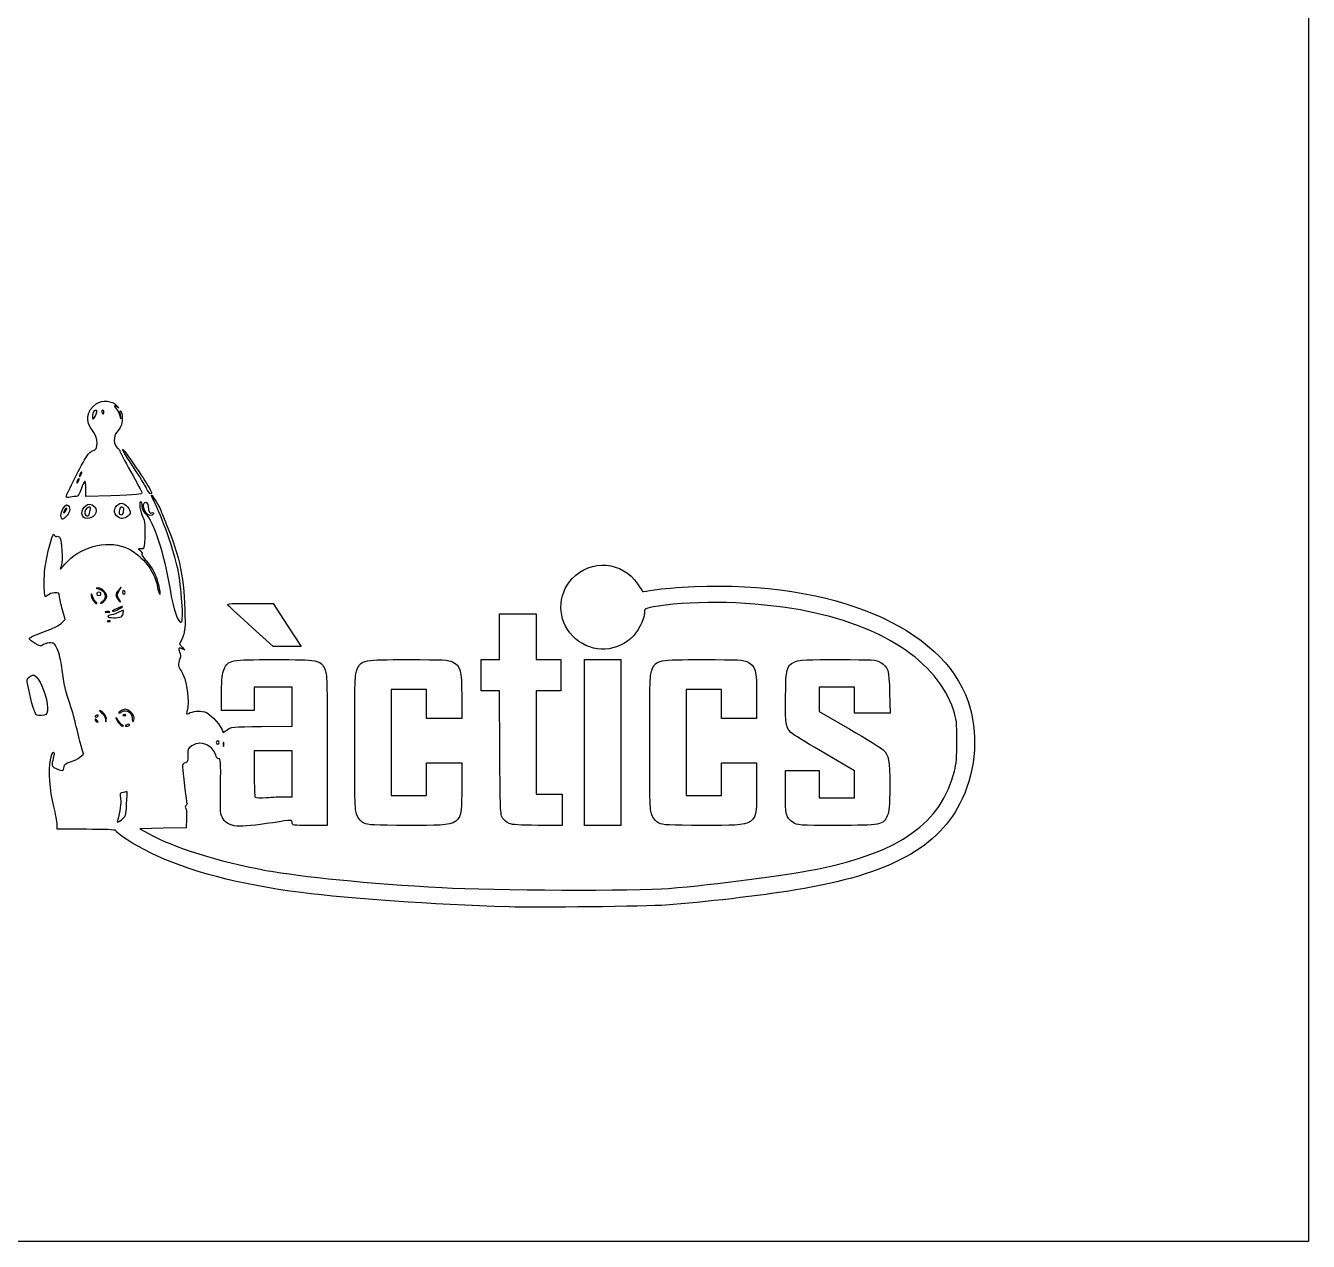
# Model space of a CAD drawing. Extents: x -1 to 1702, y -1 to 1135.
# Drawn here: x 1466.4 to 1702.3, y -1.3 to 222.2 of the extents above; entities that cross this region are included whole.
import ezdxf

# ---------------------------------------------------------------- set-up
doc = ezdxf.new("R2010")
doc.units = 0
doc.layers.get('0').update_dxf_attribs({"linetype": 'CONTINUOUS'})

msp = doc.modelspace()

# ---------------------------------------------------------------- linework, layer by layer
at = {"color": 7}
for points in [[(-1.300459, 1135.300309), (1702.300343, 1135.300309), (1702.300343, -1.300509), (-1.300459, -1.300509)], [(-1.300459, 850.558845), (1702.300343, 850.558845), (1702.300343, -1.300506), (-1.300459, -1.300506)], [(1479.380883, 150.774354)], [(1476.763983, 140.078507)], [(1476.283983, 138.878507)], [(1488.632358, 137.120552)], [(1473.978633, 133.47118)], [(1478.044008, 132.218507)], [(1484.380833, 132.578507)], [(1488.547008, 132.673015)], [(1473.093558, 131.476307)], [(1477.059333, 131.846507)], [(1483.304733, 131.932127)], [(1484.727333, 117.998395)], [(1479.332433, 116.258695)], [(1480.241058, 117.62182)], [(1481.875908, 114.435895)], [(1483.503333, 114.884545)], [(1569.17133, 90.398448), (1569.17133, 105.63847), (1572.53133, 105.63847), (1575.89133, 105.63847), (1575.89133, 90.398448), (1575.89133, 75.158449), (1572.53133, 75.158449), (1569.17133, 75.158449)], [(1468.220208, 95.743473)], [(1479.600708, 94.454148)], [(1479.769608, 95.315598)], [(1480.829283, 95.701848)], [(1485.517533, 93.615948)], [(1502.007332, 90.398673)], [(1502.850257, 90.338673)], [(1485.003708, 79.052299)]]:
    msp.add_lwpolyline(points, close=True, dxfattribs=at)
for points in [[(1480.756008, 151.413721), (1480.756308, 151.413504)], [(1482.111183, 135.767237), (1477.491183, 135.625869), (1477.491183, 137.086352)], [(1473.891183, 135.625659), (1473.891333, 135.625659)], [(1483.569633, 118.20832), (1483.980258, 118.958395), (1483.496808, 118.39177)], [(1480.892583, 116.355595), (1480.892433, 116.355595)], [(1483.571658, 116.82832), (1483.569633, 116.82832)], [(1507.618007, 115.95217), (1511.931332, 115.94467), (1514.499182, 111.99097), (1517.066957, 108.037345), (1514.499182, 108.046345), (1511.931332, 108.056095), (1508.091332, 111.538795)], [(1473.166983, 112.474045), (1473.689883, 113.030695), (1473.203883, 114.794695)], [(1484.386008, 114.204295), (1484.440758, 114.73012), (1483.426083, 114.269545)], [(1483.971408, 113.514895), (1483.971333, 113.51527)], [(1553.622406, 88.527573), (1553.553406, 99.878448), (1551.882256, 99.878448), (1550.211181, 99.878448), (1550.211181, 102.75847), (1550.211181, 105.63847), (1551.891181, 105.63847), (1553.571181, 105.63847), (1553.571181, 109.83847), (1553.571181, 114.03847), (1556.931181, 114.03847), (1560.291181, 114.03847), (1560.291181, 109.83847), (1560.291181, 105.63847), (1562.571181, 105.63847), (1564.85118, 105.63847), (1564.85118, 102.75847), (1564.85118, 99.878448), (1562.571181, 99.878448), (1560.291181, 99.878448), (1560.291181, 90.398448), (1560.291181, 80.918449), (1562.691181, 80.918449), (1565.09118, 80.918449), (1565.09118, 78.038449), (1565.09118, 75.158449), (1560.591181, 75.168199)], [(1481.986308, 112.74322), (1481.986308, 112.74337)], [(1495.248932, 109.63657), (1494.729257, 108.47437), (1495.290332, 107.864995)], [(1509.791207, 93.350973), (1515.411782, 93.422973), (1515.411782, 97.010598), (1515.411782, 100.59832), (1511.931782, 100.59832), (1508.451782, 100.59832), (1508.451782, 98.438298), (1508.451782, 96.278298), (1505.451782, 96.278298), (1502.451782, 96.278298), (1502.459282, 99.578298)], [(1546.610956, 98.978373), (1546.611331, 94.838373), (1543.371331, 94.838373), (1540.131331, 94.838373), (1540.131331, 97.478373), (1540.131331, 100.118373), (1536.891331, 100.118373), (1533.651331, 100.118373), (1533.651331, 90.398373), (1533.651331, 80.678374), (1536.891331, 80.678374), (1540.131331, 80.678374), (1540.131331, 83.678373), (1540.131331, 86.678373), (1543.371331, 86.678373), (1546.611331, 86.678373), (1546.610881, 82.178373)], [(1600.850954, 98.978448), (1600.851329, 94.838448), (1597.61133, 94.838448), (1594.37133, 94.838448), (1594.37133, 97.478448), (1594.37133, 100.118448), (1591.13133, 100.118448), (1587.89133, 100.118448), (1587.89133, 90.398448), (1587.89133, 80.678449), (1591.13133, 80.678449), (1594.37133, 80.678449), (1594.37133, 83.678448), (1594.37133, 86.678448), (1597.61133, 86.678448), (1600.851329, 86.678448), (1600.850879, 82.178448)], [(1625.295404, 99.601398), (1625.392229, 95.798448), (1622.123504, 95.798448), (1618.854854, 95.798448), (1618.854854, 98.198448), (1618.854854, 100.59847), (1615.614854, 100.59847), (1612.374854, 100.59847), (1612.374854, 98.353398), (1612.374854, 96.108348), (1617.957554, 92.844573)], [(1484.866308, 95.463123), (1484.866308, 95.463348)], [(1486.371333, 94.955373), (1486.371333, 94.955073)], [(1484.251983, 93.564198), (1484.251683, 93.564198)], [(1502.477432, 92.838198), (1502.754332, 92.230548), (1503.462482, 92.754573)], [(1476.406683, 87.693798), (1477.044033, 88.241973), (1476.422283, 90.640323)], [(1514.031332, 80.437249), (1515.411332, 80.437249), (1515.411332, 84.637248), (1515.411332, 88.837248), (1511.931332, 88.837248), (1508.451332, 88.837248), (1508.451332, 84.677223)], [(1521.888782, 89.018298), (1521.896282, 75.158299), (1518.656282, 75.158299)], [(1606.134854, 81.338448), (1606.134854, 85.238448), (1609.254854, 85.238448), (1612.374854, 85.238448), (1612.374854, 82.718448), (1612.374854, 80.198449), (1615.614854, 80.198449), (1618.854854, 80.198449), (1618.854854, 82.686123), (1618.854854, 85.173873), (1613.634854, 88.237173)], [(1514.031332, 80.435974), (1514.031332, 80.437249)], [(1496.016932, 76.423774), (1495.937507, 74.689174), (1491.696933, 74.623924), (1487.456433, 74.558674), (1489.016433, 73.678174)], [(1528.639082, 75.569374), (1528.639232, 75.569374)], [(1555.329331, 75.508999), (1555.329481, 75.508624)], [(1582.87908, 75.569449), (1582.87923, 75.569449)], [(1607.553854, 75.705649), (1607.550329, 75.705649)], [(1477.611333, 74.438674), (1472.211333, 74.438674), (1472.211333, 75.344149)], [(1555.376356, 60.183274), (1555.371331, 60.183274)]]:
    msp.add_lwpolyline(points, dxfattribs=at)
for points in [[(1479.411033, 152.636724), (1480.587033, 153.427126), (1482.302058, 153.275739), (1483.212408, 152.301166)], [(1478.713983, 147.769014), (1477.333383, 149.341457), (1477.634208, 151.442566), (1479.411033, 152.636724)], [(1479.224508, 151.432831), (1478.951958, 151.381231), (1478.785083, 151.081344), (1478.734308, 150.551837)], [(1479.380883, 150.774354), (1479.605583, 151.418821), (1479.586008, 151.501284), (1479.224508, 151.432831)], [(1480.756308, 151.413504), (1480.512408, 151.657471), (1480.311108, 151.290174), (1480.511208, 150.966294)], [(1480.511208, 150.966294), (1480.662483, 150.721637), (1480.718958, 150.721442), (1480.800258, 150.965544)], [(1480.800258, 150.965544), (1480.855758, 151.132292), (1480.836258, 151.333974), (1480.756008, 151.413721)], [(1483.311033, 152.065186), (1482.688458, 152.581381), (1482.584508, 152.322414), (1483.159308, 151.687231)], [(1483.159308, 151.687231), (1483.372908, 151.451244), (1483.641033, 150.902739), (1483.755183, 150.468339)], [(1483.212408, 152.301166), (1483.653333, 151.829154), (1483.683858, 151.756089), (1483.311033, 152.065186)], [(1483.853658, 150.638507), (1483.777683, 151.307394), (1483.813908, 151.489336), (1483.974183, 151.238507)], [(1483.974183, 151.238507), (1484.288808, 150.744932), (1484.269533, 149.160519), (1483.941183, 148.522727)], [(1478.734308, 150.551837), (1478.642058, 149.590569), (1479.012708, 149.718129), (1479.380883, 150.774354)], [(1483.755183, 150.468339), (1483.952958, 149.715392), (1483.957608, 149.723342), (1483.853658, 150.638507)], [(1478.736483, 144.038507), (1479.881733, 144.038507), (1479.867333, 146.455772), (1478.713983, 147.769014)], [(1483.170858, 147.449484), (1482.526833, 146.742797), (1482.587058, 145.052657), (1483.273383, 144.571959)], [(1483.941183, 148.522727), (1483.792683, 148.234404), (1483.446033, 147.751449), (1483.170858, 147.449484)], [(1477.654533, 143.018507), (1478.019783, 143.579507), (1478.506683, 144.038507), (1478.736483, 144.038507)], [(1483.273383, 144.571959), (1483.525158, 144.395589), (1483.731183, 144.164057), (1483.731183, 144.057437)], [(1483.731183, 144.057437), (1483.731183, 143.950817), (1484.649108, 142.201944), (1485.771033, 140.171042)], [(1486.257483, 141.020552), (1484.178408, 144.153684), (1484.019108, 144.425642), (1484.400783, 144.189759)], [(1484.400783, 144.189759), (1484.692983, 144.009182), (1488.143958, 138.936744), (1489.116408, 137.258507)], [(1473.891333, 135.625659), (1473.891333, 135.996729), (1476.788358, 141.687977), (1477.654533, 143.018507)], [(1476.531333, 139.958507), (1476.403383, 139.760507), (1476.298683, 139.490507), (1476.298683, 139.358507)], [(1476.298683, 139.358507), (1476.298683, 139.226507), (1476.403383, 139.280507), (1476.531333, 139.478507)], [(1476.763983, 140.078507), (1476.763983, 140.210507), (1476.659283, 140.156507), (1476.531333, 139.958507)], [(1476.531333, 139.478507), (1476.659283, 139.676507), (1476.763983, 139.946507), (1476.763983, 140.078507)], [(1485.771033, 140.171042), (1486.892958, 138.140147), (1487.810958, 136.399562), (1487.811033, 136.303074)], [(1488.632358, 137.120552), (1488.383883, 137.671674), (1487.315133, 139.426674), (1486.257483, 141.020552)], [(1476.644733, 136.971077), (1476.337758, 136.067987), (1476.062733, 135.638507), (1475.791458, 135.638507)], [(1476.051333, 138.758507), (1475.923383, 138.560507), (1475.818683, 138.290507), (1475.818683, 138.158507)], [(1475.818683, 138.158507), (1475.818683, 138.026507), (1475.923383, 138.080507), (1476.051333, 138.278507)], [(1476.283983, 138.878507), (1476.283983, 139.010507), (1476.179283, 138.956507), (1476.051333, 138.758507)], [(1476.051333, 138.278507), (1476.179283, 138.476507), (1476.283983, 138.746507), (1476.283983, 138.878507)], [(1477.294458, 138.425237), (1477.186233, 138.358337), (1476.893883, 137.703984), (1476.644733, 136.971077)], [(1477.491183, 137.086352), (1477.491183, 137.889617), (1477.402683, 138.492114), (1477.294458, 138.425237)], [(1489.430583, 136.118507), (1489.240083, 136.118507), (1488.880908, 136.569422), (1488.632358, 137.120552)], [(1489.116408, 137.258507), (1489.607883, 136.410279), (1489.688283, 136.118507), (1489.430583, 136.118507)], [(1474.641183, 135.488507), (1474.135533, 135.387369), (1473.891183, 135.432032), (1473.891183, 135.625659)], [(1475.791458, 135.638507), (1475.571333, 135.638507), (1475.053683, 135.571007), (1474.641183, 135.488507)], [(1487.811033, 136.303074), (1487.811258, 136.001289), (1486.870833, 135.912879), (1482.111183, 135.767237)], [(1483.399008, 134.118692), (1483.960983, 134.486927), (1484.092458, 134.493009), (1484.655858, 134.176817)], [(1488.047958, 131.785967), (1487.566458, 132.749005), (1487.263758, 134.678679), (1487.594208, 134.678679)], [(1487.594208, 134.678679), (1487.713608, 134.678679), (1487.811333, 134.319504), (1487.811333, 133.880514)], [(1488.547083, 132.673015), (1487.979558, 133.394507), (1487.957358, 134.558507), (1488.511083, 134.558507)], [(1488.511083, 134.558507), (1488.709233, 134.558507), (1488.887433, 134.258289), (1488.938433, 133.838507)], [(1489.939158, 134.978679), (1489.687458, 135.473679), (1489.519608, 135.878679), (1489.566033, 135.878679)], [(1489.566033, 135.878679), (1489.683483, 135.878679), (1491.171333, 133.565725), (1491.171333, 133.383182)], [(1494.391982, 122.37997), (1493.717283, 125.654545), (1491.522483, 131.864485), (1489.939158, 134.978679)], [(1473.093558, 131.476307), (1472.759058, 131.8108), (1472.949333, 132.956642), (1473.443733, 133.585172)], [(1474.485033, 132.938717), (1474.311333, 132.246617), (1473.341958, 131.22787), (1473.093558, 131.476307)], [(1473.978633, 133.47118), (1473.846558, 133.603262), (1473.420408, 132.984377), (1473.415008, 132.652637)], [(1473.415008, 132.652637), (1473.415008, 132.528407), (1473.564483, 132.636212), (1473.751683, 132.892255)], [(1473.443733, 133.585172), (1473.886908, 134.148587), (1474.002258, 134.190437), (1474.297683, 133.894997)], [(1473.751683, 132.892255), (1473.938958, 133.148282), (1474.041033, 133.408795), (1473.978633, 133.47118)], [(1474.297683, 133.894997), (1474.515183, 133.677497), (1474.583208, 133.33012), (1474.485033, 132.938717)], [(1477.059333, 131.846507), (1476.350883, 132.55495), (1477.143933, 134.198507), (1478.194158, 134.198507)], [(1479.411333, 132.981362), (1479.411333, 131.931085), (1477.767783, 131.138057), (1477.059333, 131.846507)], [(1478.066508, 133.677925), (1477.527633, 133.571927), (1477.138908, 132.917702), (1477.325583, 132.431125)], [(1477.325583, 132.431125), (1477.482558, 132.022172), (1477.869558, 131.907617), (1478.044008, 132.218507)], [(1478.044008, 132.218507), (1478.099508, 132.317507), (1478.218158, 132.704245), (1478.307633, 133.077925)], [(1478.307633, 133.077925), (1478.440683, 133.634005), (1478.396958, 133.742919), (1478.066508, 133.677925)], [(1478.194158, 134.198507), (1478.788533, 134.198507), (1479.411333, 133.5757), (1479.411333, 132.981362)], [(1483.304733, 131.932112), (1482.539808, 132.467875), (1482.588108, 133.58737), (1483.399008, 134.118692)], [(1483.675908, 133.135922), (1483.612158, 132.802547), (1483.616658, 132.473245), (1483.685658, 132.404147)], [(1484.181558, 133.656025), (1483.921683, 133.713399), (1483.753158, 133.540082), (1483.675908, 133.135922)], [(1483.685658, 132.404147), (1483.923333, 132.16651), (1484.371383, 132.27889), (1484.380833, 132.578507)], [(1484.480808, 133.22425), (1484.530308, 133.414412), (1484.395908, 133.608715), (1484.181558, 133.656025)], [(1484.380833, 132.578507), (1484.388333, 132.743507), (1484.431083, 133.034095), (1484.480808, 133.22425)], [(1484.655858, 134.176817), (1485.001833, 133.982589), (1485.392283, 133.518707), (1485.523308, 133.145972)], [(1485.523308, 133.145972), (1485.727608, 132.565165), (1485.681333, 132.403247), (1485.199908, 132.013397)], [(1487.811333, 133.880514), (1487.811333, 133.335122), (1488.005283, 132.90013), (1488.423783, 132.506987)], [(1488.423783, 132.506987), (1489.971108, 131.053315), (1491.856233, 125.25667), (1492.977258, 118.505095)], [(1489.911408, 132.458672), (1489.726983, 131.90479), (1489.070133, 132.007982), (1488.547008, 132.673015)], [(1488.938433, 133.838507), (1489.074783, 132.717385), (1489.222908, 132.456265), (1489.633308, 132.613765)], [(1489.633308, 132.613765), (1489.872633, 132.705602), (1489.974708, 132.648715), (1489.911408, 132.458672)], [(1491.171333, 133.383182), (1491.171333, 133.301545), (1491.703158, 131.966627), (1492.353108, 130.416707)], [(1485.199908, 132.013397), (1484.517408, 131.460745), (1484.008833, 131.438942), (1483.304733, 131.932127)], [(1488.328458, 126.938695), (1488.479958, 130.61464), (1488.459858, 130.962242), (1488.047958, 131.785967)], [(1492.353108, 130.416707), (1494.767507, 124.659295), (1495.639457, 120.30757), (1495.731032, 113.558695)], [(1470.184983, 123.71722), (1470.612633, 126.182245), (1471.558683, 129.257395), (1471.687458, 128.60107)], [(1471.687458, 128.60107), (1471.736208, 128.351545), (1471.911483, 128.21647), (1472.094783, 128.28682)], [(1472.094783, 128.28682), (1472.271558, 128.35507), (1472.543958, 128.25607), (1472.700108, 128.06812)], [(1472.700108, 128.06812), (1473.109083, 127.57537), (1473.295308, 123.86257), (1472.960133, 122.883895)], [(1473.641883, 123.18982), (1476.318258, 126.29572), (1481.116833, 127.64587), (1484.693133, 126.299095)], [(1484.693133, 126.299095), (1487.381283, 125.28682), (1490.189358, 121.957645), (1490.593383, 119.303995)], [(1487.604783, 125.566645), (1487.097183, 125.989495), (1487.084658, 126.04162), (1487.484783, 126.06712)], [(1487.484783, 126.06712), (1487.730408, 126.08287), (1488.012333, 126.08287), (1488.111333, 126.06712)], [(1487.850933, 125.086645), (1488.039108, 125.094145), (1487.937558, 125.289445), (1487.604783, 125.566645)], [(1488.535908, 123.938695), (1487.982933, 124.565695), (1487.674758, 125.082295), (1487.850933, 125.086645)], [(1488.111333, 126.06712), (1488.210333, 126.05137), (1488.308058, 126.443695), (1488.328458, 126.938695)], [(1469.892258, 118.058695), (1469.782758, 120.580795), (1469.842758, 121.746595), (1470.184983, 123.71722)], [(1472.960133, 122.883895), (1472.686308, 122.08417), (1472.690958, 122.08627), (1473.641883, 123.18982)], [(1490.086458, 121.718695), (1489.786683, 122.312695), (1489.088883, 123.311695), (1488.535908, 123.938695)], [(1566.91848, 120.517495), (1570.34973, 124.18582), (1576.158855, 123.72322), (1578.959205, 119.558695)], [(1491.164058, 117.806845), (1491.182808, 118.54837), (1490.577408, 120.74602), (1490.086458, 121.718695)], [(1495.046657, 112.50052), (1495.524332, 112.79572), (1495.124882, 118.82302), (1494.391982, 122.37997)], [(1566.97473, 110.00452), (1564.17873, 112.867495), (1564.15368, 117.561595), (1566.91848, 120.517495)], [(1470.512433, 117.49687), (1469.975208, 117.01732), (1469.935908, 117.052945), (1469.892258, 118.058695)], [(1472.644608, 117.278695), (1472.576358, 117.946045), (1472.509908, 117.992695), (1471.731333, 117.91687)], [(1479.789483, 118.81057), (1479.306633, 118.78357), (1479.306033, 118.77907), (1479.771483, 118.665745)], [(1479.647433, 117.995995), (1479.379008, 117.830095), (1479.555258, 117.398395), (1479.891333, 117.398395)], [(1480.241058, 117.62182), (1480.418583, 117.908995), (1479.967083, 118.193545), (1479.647433, 117.995995)], [(1479.771483, 118.665745), (1481.061708, 118.35142), (1481.516208, 117.00307), (1480.558083, 116.33197)], [(1481.331333, 117.240145), (1481.331333, 117.899695), (1480.403358, 118.844845), (1479.789483, 118.81057)], [(1483.496808, 118.39177), (1482.915408, 117.710395), (1482.896958, 117.431395), (1483.386933, 116.731795)], [(1483.569633, 116.82832), (1483.179933, 117.42307), (1483.179858, 117.500095), (1483.569633, 118.20832)], [(1484.469333, 118.312345), (1484.327433, 118.359595), (1484.211333, 118.21837), (1484.211333, 117.998395)], [(1484.211333, 117.998395), (1484.211333, 117.778345), (1484.327433, 117.637045), (1484.469333, 117.68437)], [(1484.727333, 117.998395), (1484.727333, 118.123795), (1484.611233, 118.265095), (1484.469333, 118.312345)], [(1484.469333, 117.68437), (1484.611233, 117.73162), (1484.727333, 117.872995), (1484.727333, 117.998395)], [(1490.593383, 119.303995), (1490.751708, 118.264045), (1491.149208, 117.22117), (1491.164058, 117.806845)], [(1492.977258, 118.505095), (1493.564283, 114.96982), (1494.526157, 112.178845), (1495.046657, 112.50052)], [(1578.959205, 119.558695), (1579.44738, 118.832695), (1579.86348, 118.20622), (1579.883805, 118.16647)], [(1579.883805, 118.16647), (1579.904055, 118.12672), (1580.878305, 118.26022), (1582.04853, 118.46302)], [(1582.04853, 118.46302), (1583.21883, 118.66582), (1586.498355, 118.931395), (1589.336355, 119.053195)], [(1589.336355, 119.053195), (1614.811079, 120.14617), (1634.995978, 111.69577), (1639.723078, 97.958673)], [(1471.731333, 117.91687), (1471.269333, 117.87187), (1470.720858, 117.682945), (1470.512433, 117.49687)], [(1473.203883, 114.794695), (1472.936658, 115.764895), (1472.684958, 116.882695), (1472.644608, 117.278695)], [(1478.471958, 117.511795), (1478.447958, 116.94037), (1479.079158, 115.958395), (1479.470808, 115.958395)], [(1478.707158, 117.278695), (1478.555883, 117.78607), (1478.486508, 117.854845), (1478.471958, 117.511795)], [(1479.332433, 116.258695), (1479.106533, 116.423845), (1478.825208, 116.882845), (1478.707158, 117.278695)], [(1479.470808, 115.958395), (1479.620583, 115.958395), (1479.558258, 116.09347), (1479.332433, 116.258695)], [(1479.891333, 117.398395), (1480.007733, 117.398395), (1480.165158, 117.498895), (1480.241058, 117.62182)], [(1480.558083, 116.33197), (1480.264683, 116.12647), (1480.121208, 115.958395), (1480.239183, 115.958395)], [(1480.239183, 115.958395), (1480.357158, 115.958395), (1480.651158, 116.13712), (1480.892583, 116.355595)], [(1480.892433, 116.355595), (1481.133858, 116.57407), (1481.331333, 116.972095), (1481.331333, 117.240145)], [(1483.386933, 116.731795), (1483.912758, 115.98112), (1484.072133, 116.064445), (1483.571658, 116.82832)], [(1503.778007, 115.489495), (1503.308207, 115.95502), (1503.336857, 115.95847), (1507.618007, 115.95217)], [(1608.896429, 114.76042), (1600.563029, 116.293045), (1589.67873, 116.58442), (1582.73643, 115.46077)], [(1481.155908, 114.44482), (1480.922358, 114.38407), (1481.055333, 114.330145), (1481.451333, 114.32527)], [(1481.875908, 114.43582), (1481.713383, 114.50182), (1481.389383, 114.50557), (1481.155908, 114.44482)], [(1481.451333, 114.32527), (1481.847333, 114.31777), (1482.038358, 114.37027), (1481.875908, 114.435895)], [(1481.991408, 113.803645), (1481.760408, 113.803645), (1481.571408, 113.690395), (1481.571408, 113.558395)], [(1481.571408, 113.558395), (1481.571408, 113.29192), (1483.405833, 113.258995), (1483.971408, 113.514895)], [(1483.426083, 114.269545), (1482.868008, 114.016195), (1482.222408, 113.80657), (1481.991408, 113.803645)], [(1482.531333, 114.69022), (1482.289533, 114.60022), (1482.273708, 114.550045), (1482.483333, 114.537295)], [(1482.483333, 114.537295), (1482.654858, 114.526795), (1483.113858, 114.68317), (1483.503333, 114.884545)], [(1483.551333, 115.15747), (1483.188333, 114.97417), (1482.729333, 114.763945), (1482.531333, 114.69022)], [(1483.503258, 114.884545), (1483.892733, 115.08592), (1484.211333, 115.304695), (1484.211333, 115.370695)], [(1484.211333, 115.370695), (1484.211333, 115.436695), (1483.914333, 115.340695), (1483.551333, 115.15747)], [(1483.971333, 113.51527), (1484.169333, 113.60497), (1484.355933, 113.91502), (1484.386008, 114.204295)], [(1495.731032, 113.558695), (1495.763282, 111.19492), (1495.694282, 110.63182), (1495.248932, 109.63657)], [(1508.091332, 111.538795), (1505.979332, 113.453695), (1504.038332, 115.231495), (1503.778007, 115.489495)], [(1580.21628, 114.21412), (1580.21598, 112.96372), (1578.97743, 110.65642), (1577.70573, 109.53697)], [(1582.73643, 115.46077), (1580.17323, 115.045945), (1580.21643, 115.06732), (1580.21628, 114.21412)], [(1637.032828, 96.398673), (1634.017904, 105.381445), (1623.864329, 112.007695), (1608.896429, 114.76042)], [(1468.670358, 110.329045), (1471.747908, 111.48352), (1472.633133, 111.905845), (1473.166983, 112.474045)], [(1481.526333, 112.76212), (1481.334858, 112.685545), (1481.391783, 112.62862), (1481.671308, 112.617145)], [(1481.986308, 112.74337), (1481.906583, 112.823095), (1481.699583, 112.831645), (1481.526333, 112.76212)], [(1481.671308, 112.617145), (1481.924358, 112.606645), (1482.066108, 112.663645), (1481.986308, 112.74322)], [(1467.070533, 109.44757), (1466.992908, 109.573195), (1467.712833, 109.96987), (1468.670358, 110.329045)], [(1468.170633, 108.61387), (1467.643233, 108.946795), (1467.148158, 109.32202), (1467.070533, 109.44757)], [(1469.723733, 108.397795), (1469.160933, 108.029095), (1469.078883, 108.040495), (1468.170633, 108.61387)], [(1471.071708, 108.71287), (1470.657108, 108.75412), (1470.050508, 108.61192), (1469.723733, 108.397795)], [(1472.392983, 107.198695), (1471.883133, 108.492595), (1471.749108, 108.646195), (1471.071708, 108.71287)], [(1577.70573, 109.53697), (1574.52468, 106.73692), (1569.97218, 106.935295), (1566.97473, 110.00452)], [(1473.162633, 103.718695), (1473.051408, 104.840695), (1472.705058, 106.406695), (1472.392983, 107.198695)], [(1495.322582, 107.578045), (1494.646307, 107.99017), (1494.366857, 107.71507), (1494.744632, 107.009095)], [(1494.744632, 107.009095), (1494.960032, 106.606645), (1494.970832, 106.282495), (1494.785132, 105.79387)], [(1495.290332, 107.864995), (1495.836107, 107.272195), (1495.836932, 107.264395), (1495.322582, 107.578045)], [(1494.785132, 105.79387), (1494.415532, 104.82157), (1494.472307, 104.22997), (1494.999707, 103.559545)], [(1502.459282, 99.578298), (1502.466782, 102.269695), (1502.546507, 103.058695), (1502.908907, 103.856545)], [(1502.908907, 103.856545), (1503.691157, 105.578995), (1503.999782, 105.63832), (1512.174032, 105.63832)], [(1512.174032, 105.63832), (1520.348282, 105.63832), (1520.656907, 105.57907), (1521.439232, 103.856545)], [(1521.439232, 103.856545), (1521.854957, 102.94117), (1521.883832, 101.988145), (1521.888782, 89.018298)], [(1526.941907, 90.398373), (1526.941907, 102.031645), (1526.971907, 102.94477), (1527.386132, 103.85662)], [(1527.386132, 103.85662), (1528.170632, 105.583795), (1528.459757, 105.63847), (1536.807631, 105.63802)], [(1536.807631, 105.63802), (1543.261231, 105.637795), (1544.187031, 105.59002), (1544.931331, 105.21802)], [(1544.931331, 105.21802), (1546.399156, 104.484745), (1546.610506, 103.699495), (1546.610956, 98.978373)], [(1581.181905, 90.398448), (1581.181905, 102.03172), (1581.211905, 102.944845), (1581.62613, 103.856695)], [(1581.62613, 103.856695), (1582.41063, 105.58387), (1582.699755, 105.638545), (1591.04763, 105.638095)], [(1591.04763, 105.638095), (1597.50123, 105.63787), (1598.42703, 105.590095), (1599.171329, 105.218095)], [(1599.171329, 105.218095), (1600.639154, 104.48482), (1600.850504, 103.69957), (1600.850954, 98.978448)], [(1606.181504, 98.907723), (1606.285754, 106.016245), (1605.747104, 105.638845), (1615.787129, 105.63757)], [(1615.787129, 105.63757), (1622.329679, 105.63682), (1622.867804, 105.60457), (1623.581804, 105.169045)], [(1623.581804, 105.169045), (1625.040779, 104.279395), (1625.188604, 103.799245), (1625.295404, 99.601398)], [(1466.691333, 101.880745), (1466.691333, 102.091195), (1466.981208, 102.41527), (1467.335508, 102.600895)], [(1467.884508, 96.638673), (1467.630108, 97.239198), (1466.691333, 101.363695), (1466.691333, 101.880745)], [(1467.335508, 102.600895), (1467.952308, 102.92407), (1468.011708, 102.90007), (1468.734183, 102.035245)], [(1468.734183, 102.035245), (1469.653608, 100.93477), (1470.673383, 97.467423), (1470.440208, 96.234873)], [(1474.604283, 97.358673), (1473.890283, 99.271323), (1473.380583, 101.52007), (1473.162633, 103.718695)], [(1494.999707, 103.559545), (1496.002982, 102.284095), (1496.656982, 97.819323), (1496.098307, 96.059223)], [(1475.426358, 94.598673), (1475.220633, 95.456673), (1474.850658, 96.698673), (1474.604283, 97.358673)], [(1607.634629, 91.881873), (1606.179929, 92.965773), (1606.100054, 93.352173), (1606.181504, 98.907723)], [(1639.723078, 97.958673), (1641.654628, 92.345673), (1641.249328, 85.575048), (1638.649678, 80.024974)], [(1468.220208, 95.743473), (1468.147458, 95.971848), (1467.996333, 96.374673), (1467.884508, 96.638673)], [(1469.321058, 95.383473), (1468.582683, 95.341473), (1468.321158, 95.426973), (1468.220208, 95.743473)], [(1470.440208, 96.234873), (1470.301608, 95.502348), (1470.212058, 95.434248), (1469.321058, 95.383473)], [(1476.422283, 90.640323), (1476.080283, 91.959423), (1475.632158, 93.740673), (1475.426358, 94.598673)], [(1479.543783, 95.409948), (1479.128058, 95.250423), (1479.051933, 95.078373), (1479.397158, 95.078373)], [(1479.207333, 94.710123), (1479.064983, 94.574898), (1479.425733, 94.118373), (1479.674958, 94.118373)], [(1479.600783, 94.454148), (1479.430608, 94.638873), (1479.253533, 94.753998), (1479.207333, 94.710123)], [(1479.397158, 95.078373), (1479.521358, 95.078373), (1479.688983, 95.185098), (1479.769608, 95.315598)], [(1479.769608, 95.315598), (1479.853683, 95.451648), (1479.757608, 95.491923), (1479.543783, 95.409948)], [(1479.674958, 94.118373), (1479.804408, 94.118373), (1479.771033, 94.269498), (1479.600708, 94.454148)], [(1480.057158, 96.278373), (1479.930333, 96.278373), (1480.111158, 96.054498), (1480.458933, 95.780973)], [(1480.829283, 95.701848), (1480.531383, 96.018948), (1480.183908, 96.278373), (1480.057158, 96.278373)], [(1480.458933, 95.780973), (1480.833933, 95.485998), (1481.104608, 95.021973), (1481.124033, 94.640973)], [(1481.263758, 94.561848), (1481.332758, 94.926273), (1481.179533, 95.329023), (1480.829283, 95.701848)], [(1481.124033, 94.640973), (1481.154783, 94.042098), (1481.163783, 94.036773), (1481.263758, 94.561848)], [(1483.472583, 94.445223), (1483.219833, 94.859598), (1483.012758, 95.078223), (1483.012233, 94.930998)], [(1483.012233, 94.930998), (1483.012233, 94.528098), (1483.965858, 93.395973), (1484.288733, 93.417573)], [(1483.865433, 96.150723), (1483.297683, 95.721273), (1483.553058, 95.682948), (1484.217558, 96.098223)], [(1484.251683, 93.564198), (1484.075808, 93.633948), (1483.725258, 94.030848), (1483.472583, 94.445223)], [(1484.718933, 96.510723), (1484.505783, 96.503223), (1484.121708, 96.344523), (1483.865433, 96.150723)], [(1484.406333, 95.482098), (1484.214858, 95.405448), (1484.271783, 95.348598), (1484.551308, 95.337048)], [(1484.217558, 96.098223), (1484.973858, 96.570573), (1486.011633, 95.881773), (1486.010358, 94.908348)], [(1484.866308, 95.463348), (1484.786583, 95.543148), (1484.579583, 95.551623), (1484.406333, 95.482098)], [(1484.551308, 95.337048), (1484.804358, 95.326548), (1484.946108, 95.383548), (1484.866308, 95.463123)], [(1486.371333, 94.955073), (1486.371333, 95.571123), (1485.359883, 96.523323), (1484.718933, 96.510723)], [(1486.010358, 94.908348), (1486.009833, 94.498548), (1486.090833, 94.213623), (1486.190358, 94.275123)], [(1486.190358, 94.275123), (1486.289883, 94.336623), (1486.371333, 94.642773), (1486.371333, 94.955373)], [(1496.098307, 96.059223), (1495.949282, 95.589648), (1495.985357, 95.547723), (1496.369057, 95.744223)], [(1496.369057, 95.744223), (1497.176357, 96.157773), (1498.425032, 96.282798), (1499.325782, 96.040248)], [(1499.325782, 96.040248), (1500.235757, 95.795223), (1501.900982, 94.103373), (1502.477432, 92.838198)], [(1637.676028, 90.638673), (1637.676028, 94.170423), (1637.625778, 94.632798), (1637.032828, 96.398673)], [(1484.288733, 93.417573), (1484.468358, 93.429573), (1484.454858, 93.482823), (1484.251983, 93.564198)], [(1485.171633, 93.707973), (1484.611233, 93.561423), (1484.540433, 93.398373), (1485.037158, 93.398373)], [(1485.037158, 93.398373), (1485.227358, 93.398373), (1485.443508, 93.496323), (1485.517533, 93.615948)], [(1485.517533, 93.615948), (1485.591783, 93.735648), (1485.435858, 93.777048), (1485.171633, 93.707973)], [(1503.462482, 92.754573), (1504.135607, 93.252723), (1504.448882, 93.282273), (1509.791207, 93.350973)], [(1617.957554, 92.844573), (1621.028054, 91.049523), (1623.793979, 89.344473), (1624.104029, 89.055648)], [(1496.978882, 89.790348), (1496.224157, 89.330148), (1496.184932, 89.238273), (1496.246732, 88.074198)], [(1498.452032, 90.277398), (1498.080407, 90.276873), (1497.417482, 90.057723), (1496.978882, 89.790348)], [(1501.382882, 88.088148), (1501.134932, 89.217048), (1499.713157, 90.279048), (1498.452032, 90.277398)], [(1501.749332, 90.712623), (1501.607432, 90.759873), (1501.491332, 90.618648), (1501.491332, 90.398673)], [(1501.491332, 90.398673), (1501.491332, 90.178623), (1501.607432, 90.037323), (1501.749332, 90.084648)], [(1502.007332, 90.398673), (1502.007332, 90.524073), (1501.891232, 90.665373), (1501.749332, 90.712623)], [(1501.749332, 90.084648), (1501.891232, 90.131898), (1502.007332, 90.273273), (1502.007332, 90.398673)], [(1502.850257, 90.338673), (1502.783507, 90.503673), (1502.729207, 90.368673), (1502.729207, 90.038673)], [(1502.729207, 90.038673), (1502.729207, 89.708673), (1502.783957, 89.573673), (1502.850257, 89.738673)], [(1502.850257, 89.738673), (1502.917007, 89.903673), (1502.917007, 90.173673), (1502.850257, 90.338673)], [(1527.384482, 76.943899), (1526.972507, 77.850949), (1526.941907, 78.782074), (1526.941907, 90.398373)], [(1581.62448, 76.943974), (1581.212505, 77.851024), (1581.181905, 78.782149), (1581.181905, 90.398448)], [(1613.634854, 88.237173), (1610.763854, 89.922048), (1608.063779, 91.562148), (1607.634629, 91.881873)], [(1637.236603, 85.118673), (1637.572153, 86.405298), (1637.675053, 87.697698), (1637.676028, 90.638673)], [(1470.997233, 87.218673), (1471.155708, 87.977673), (1471.398333, 88.598673), (1471.536333, 88.598673)], [(1471.630008, 88.058673), (1471.543458, 87.761673), (1471.408758, 87.168048), (1471.330758, 86.739498)], [(1471.536333, 88.598673), (1471.683258, 88.598673), (1471.722033, 88.374723), (1471.630008, 88.058673)], [(1474.693533, 86.857848), (1475.285208, 87.016098), (1476.056208, 87.392298), (1476.406683, 87.693798)], [(1496.246732, 88.074198), (1496.303732, 86.995473), (1496.247182, 86.820273), (1495.784132, 86.649048)], [(1501.935332, 87.398523), (1501.688807, 87.398373), (1501.476107, 87.663948), (1501.382882, 88.088148)], [(1502.267432, 82.287123), (1502.329682, 86.930223), (1502.299682, 87.398673), (1501.935332, 87.398523)], [(1554.129481, 76.508374), (1553.723506, 77.127574), (1553.686306, 78.010399), (1553.622406, 88.527573)], [(1624.104029, 89.055648), (1625.188229, 88.045548), (1625.335229, 87.250398), (1625.329604, 82.426173)], [(1471.599033, 78.644149), (1470.856533, 81.548073), (1470.594033, 85.287873), (1470.997233, 87.218673)], [(1471.330758, 86.739498), (1471.199883, 86.021073), (1471.256508, 85.932123), (1472.052333, 85.599498)], [(1472.052333, 85.599498), (1473.219933, 85.111623), (1473.330633, 85.135248), (1473.484458, 85.904373)], [(1473.484458, 85.904373), (1473.594033, 86.452248), (1473.808083, 86.621073), (1474.693533, 86.857848)], [(1495.784132, 86.649048), (1495.175432, 86.423823), (1495.183607, 86.511348), (1495.506182, 83.678298)], [(1611.980504, 67.134424), (1627.262954, 70.239724), (1634.745928, 75.568249), (1637.236603, 85.118673)], [(1495.506182, 83.678298), (1495.950407, 79.776724), (1496.006282, 79.368274), (1496.109782, 79.264849)], [(1508.451332, 84.677223), (1508.451332, 82.389198), (1508.532332, 80.432974), (1508.631332, 80.329924)], [(1484.381133, 81.227523), (1483.738983, 81.104223), (1483.717458, 81.055173), (1483.867083, 80.057224)], [(1485.099108, 81.309648), (1485.072858, 81.335148), (1484.749758, 81.298398), (1484.381133, 81.227523)], [(1485.003708, 79.052299), (1485.082458, 80.268199), (1485.125433, 81.284073), (1485.099108, 81.309648)], [(1502.747432, 76.368424), (1502.212082, 77.155699), (1502.200307, 77.300749), (1502.267432, 82.287123)], [(1508.631332, 80.329924), (1508.730332, 80.226949), (1509.675332, 80.208274), (1510.731332, 80.288674)], [(1510.731332, 80.288674), (1511.787332, 80.368849), (1513.272332, 80.435149), (1514.031332, 80.435974)], [(1546.610881, 82.178373), (1546.610881, 74.889274), (1546.985956, 75.157099), (1536.771256, 75.164224)], [(1600.850879, 82.178448), (1600.850879, 74.889349), (1601.225954, 75.157174), (1591.011255, 75.164299)], [(1607.550329, 75.705649), (1606.250504, 76.581574), (1606.138754, 77.026024), (1606.134854, 81.338448)], [(1625.329604, 82.426173), (1625.322104, 78.558949), (1625.261354, 77.779474), (1624.880054, 76.940224)], [(1472.211333, 75.344149), (1472.211333, 75.842224), (1471.935783, 77.327224), (1471.599033, 78.644149)], [(1483.867083, 80.057224), (1484.001258, 79.162474), (1483.819083, 77.811949), (1483.323933, 76.026274)], [(1484.029458, 76.207699), (1484.846733, 76.831099), (1484.862858, 76.878124), (1485.003708, 79.052299)], [(1495.929632, 78.822049), (1495.760282, 78.617974), (1495.737032, 78.416974), (1495.871882, 78.319999)], [(1495.871882, 78.319999), (1495.995407, 78.231049), (1496.060657, 77.377699), (1496.016932, 76.423774)], [(1496.109782, 79.264849), (1496.166032, 79.208599), (1496.085032, 79.009249), (1495.929632, 78.822049)], [(1638.649678, 80.024974), (1634.465653, 71.092399), (1625.374004, 66.122299), (1608.056354, 63.300649)], [(1483.323933, 76.026274), (1483.216683, 75.639724), (1483.316433, 75.666049), (1484.029458, 76.207699)], [(1511.860232, 75.654799), (1505.312357, 74.657899), (1503.831932, 74.773774), (1502.747432, 76.368424)], [(1515.416282, 75.638299), (1515.416282, 76.222399), (1515.582782, 76.221574), (1511.860232, 75.654799)], [(1518.656282, 75.158299), (1515.576257, 75.158299), (1515.416282, 75.182299), (1515.416282, 75.638299)], [(1528.639232, 75.569374), (1528.112507, 75.828799), (1527.671507, 76.311949), (1527.384482, 76.943899)], [(1536.771256, 75.164224), (1530.430381, 75.171724), (1529.342581, 75.222724), (1528.639082, 75.569374)], [(1555.329481, 75.508624), (1554.910381, 75.690874), (1554.370381, 76.140799), (1554.129481, 76.508374)], [(1560.591181, 75.168199), (1557.309181, 75.175699), (1555.885006, 75.267274), (1555.329331, 75.508999)], [(1582.87923, 75.569449), (1582.352505, 75.828874), (1581.911505, 76.312024), (1581.62448, 76.943974)], [(1591.011255, 75.164299), (1584.67038, 75.171799), (1583.58258, 75.222799), (1582.87908, 75.569449)], [(1615.554104, 75.158449), (1608.469004, 75.158449), (1608.354179, 75.165949), (1607.553854, 75.705649)], [(1624.880054, 76.940224), (1624.096904, 75.215974), (1623.795854, 75.158449), (1615.554104, 75.158449)], [(1483.011333, 74.222224), (1483.011333, 74.344399), (1480.659408, 74.438674), (1477.611333, 74.438674)], [(1489.371333, 70.102999), (1486.226508, 71.648899), (1483.011333, 73.731349), (1483.011333, 74.222224)], [(1489.016433, 73.678174), (1493.611008, 71.085124), (1501.869032, 68.493499), (1510.616432, 66.899599)], [(1517.091332, 62.818024), (1505.799032, 64.238974), (1496.132432, 66.779449), (1489.371333, 70.102999)], [(1510.616432, 66.899599), (1517.216957, 65.696899), (1529.386156, 64.502374), (1543.016431, 63.719149)], [(1584.65643, 63.590749), (1593.285855, 64.291999), (1606.295504, 65.979274), (1611.980504, 67.134424)], [(1543.016431, 63.719149), (1552.120231, 63.196024), (1578.78753, 63.113749), (1584.65643, 63.590749)], [(1555.371331, 60.183274), (1540.683856, 60.657724), (1526.502782, 61.633774), (1517.091332, 62.818024)], [(1608.056354, 63.300649), (1601.492354, 62.231149), (1591.001205, 61.005049), (1584.176355, 60.509674)], [(1584.176355, 60.509674), (1580.69523, 60.257074), (1560.261856, 60.025399), (1555.376356, 60.183274)]]:
    msp.add_open_spline(points, degree=3, dxfattribs=at)

doc.saveas('drawing.dxf')
